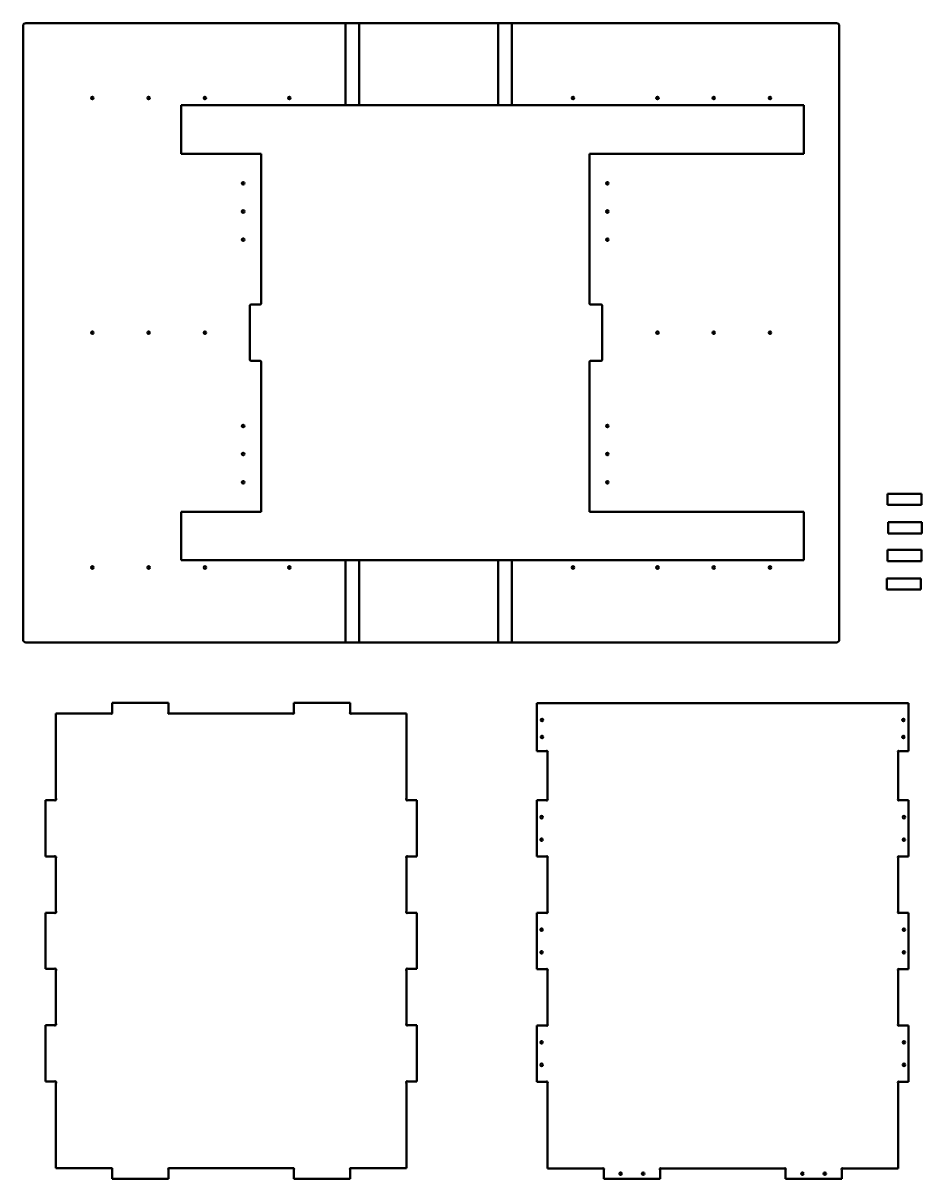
# Model space of a CAD drawing. Header units: millimetres. Extents: x 28 to 3776, y 77 to 2586.
# Drawn here: x 28 to 1625, y 125 to 2178 of the extents above; entities that cross this region are included whole.
import ezdxf

# ---------------------------------------------------------------- set-up
doc = ezdxf.new("R2010")
doc.units = ezdxf.units.MM
doc.layers.add('Visible (ISO)', color=7, linetype='Continuous', lineweight=50)

msp = doc.modelspace()

# ---------------------------------------------------------------- linework, layer by layer
at = {"layer": 'Visible (ISO)'}
for p, q in [((601, 2178), (33, 2178)), ((601, 2178), (625, 2178)), ((601, 2032), (601, 2178)), ((872, 2178), (625, 2178)), ((625, 2178), (625, 2032)), ((872, 2178), (896, 2178)), ((872, 2032), (872, 2178)), ((1473, 2178), (896, 2178)), ((896, 2178), (896, 2032)), ((28, 2173), (28, 1083)), ((1478, 1083), (1478, 2173)), ((309, 1946), (309, 2032)), ((309, 2032), (601, 2032)), ((625, 2032), (601, 2032)), ((625, 2032), (872, 2032)), ((896, 2032), (872, 2032)), ((896, 2032), (1415, 2032)), ((1415, 2032), (1415, 1946)), ((451, 1946), (309, 1946)), ((451, 1680), (451, 1946)), ((1415, 1946), (1034, 1946)), ((1034, 1946), (1034, 1680)), ((431, 1580), (431, 1676)), ((433, 1678), (449, 1678)), ((1036, 1678), (1055, 1678)), ((1057, 1676), (1057, 1580)), ((449, 1578), (433, 1578)), ((451, 1310), (451, 1576)), ((1034, 1576), (1034, 1310)), ((1055, 1578), (1036, 1578)), ((1563.9, 1342.1), (1623.9, 1342.1)), ((1563.9, 1342.1), (1563.9, 1322.1)), ((1623.9, 1342.1), (1623.9, 1322.1)), ((1563.9, 1322.1), (1623.9, 1322.1)), ((309, 1224), (309, 1310)), ((309, 1310), (451, 1310)), ((1034, 1310), (1415, 1310)), ((1415, 1310), (1415, 1224)), ((1564.7, 1291.3), (1624.7, 1291.3)), ((1564.7, 1291.3), (1564.7, 1271.3)), ((1624.7, 1291.3), (1624.7, 1271.3)), ((1564.7, 1271.3), (1624.7, 1271.3)), ((1563.8, 1242.3), (1623.8, 1242.3)), ((1563.8, 1242.3), (1563.8, 1222.3)), ((1623.8, 1242.3), (1623.8, 1222.3)), ((601, 1224), (309, 1224)), ((601, 1078), (601, 1224)), ((601, 1224), (625, 1224)), ((625, 1224), (625, 1078)), ((872, 1224), (625, 1224)), ((872, 1224), (896, 1224)), ((872, 1078), (872, 1224)), ((896, 1224), (896, 1078)), ((1415, 1224), (896, 1224)), ((1563.8, 1222.3), (1623.8, 1222.3)), ((1562.6, 1191.7), (1622.6, 1191.7)), ((1562.6, 1191.7), (1562.6, 1171.7)), ((1622.6, 1191.7), (1622.6, 1171.7)), ((1562.6, 1171.7), (1622.6, 1171.7)), ((33, 1078), (601, 1078)), ((625, 1078), (601, 1078)), ((625, 1078), (872, 1078)), ((896, 1078), (872, 1078)), ((896, 1078), (1473, 1078)), ((186.1, 970.4), (186.1, 954.1)), ((286.1, 970.4), (186.1, 970.4)), ((286.1, 954.1), (286.1, 970.4)), ((509, 970.4), (509, 954.1)), ((609, 970.4), (509, 970.4)), ((609, 954.1), (609, 970.4)), ((940.9, 970.1), (940.9, 885.1)), ((1600.9, 970.1), (940.9, 970.1)), ((1600.9, 885.1), (1600.9, 970.1)), ((183.8, 951.8), (86.1, 951.8)), ((86.1, 951.8), (86.1, 801.1)), ((506.7, 951.8), (288.3, 951.8)), ((709, 951.8), (611.2, 951.8)), ((709, 801.1), (709, 951.8)), ((940.9, 885.1), (957.2, 885.1)), ((959.5, 882.8), (959.5, 799.8)), ((1582.4, 799.8), (1582.4, 882.8)), ((1584.7, 885.1), (1600.9, 885.1)), ((67.5, 797.9), (67.5, 697.9)), ((82.9, 797.9), (67.5, 797.9)), ((727.5, 797.9), (712.1, 797.9)), ((727.5, 697.9), (727.5, 797.9)), ((957.2, 797.6), (940.9, 797.6)), ((940.9, 797.6), (940.9, 697.6)), ((1600.9, 797.6), (1584.6, 797.6)), ((1600.9, 697.6), (1600.9, 797.6)), ((67.5, 697.9), (82.9, 697.9)), ((86.1, 694.7), (86.1, 601.1)), ((709, 601.1), (709, 694.7)), ((712.1, 697.9), (727.5, 697.9)), ((940.9, 697.6), (957.2, 697.6)), ((959.5, 695.3), (959.5, 599.8)), ((1582.4, 599.8), (1582.4, 695.3)), ((1584.6, 697.6), (1600.9, 697.6)), ((67.5, 597.9), (67.5, 497.9)), ((82.9, 597.9), (67.5, 597.9)), ((727.5, 597.9), (712.1, 597.9)), ((727.5, 497.9), (727.5, 597.9)), ((957.2, 597.6), (940.9, 597.6)), ((940.9, 597.6), (940.9, 497.6)), ((1600.9, 597.6), (1584.6, 597.6)), ((1600.9, 497.6), (1600.9, 597.6)), ((67.5, 497.9), (82.9, 497.9)), ((86.1, 494.7), (86.1, 401.1)), ((709, 401.1), (709, 494.7)), ((712.1, 497.9), (727.5, 497.9)), ((940.9, 497.6), (957.2, 497.6)), ((959.5, 495.3), (959.5, 399.8)), ((1582.4, 399.8), (1582.4, 495.3)), ((1584.6, 497.6), (1600.9, 497.6)), ((67.5, 397.9), (67.5, 297.9)), ((82.9, 397.9), (67.5, 397.9)), ((727.5, 397.9), (712.1, 397.9)), ((727.5, 297.9), (727.5, 397.9)), ((957.2, 397.6), (940.9, 397.6)), ((940.9, 397.6), (940.9, 297.6)), ((1600.9, 397.6), (1584.6, 397.6)), ((1600.9, 297.6), (1600.9, 397.6)), ((67.5, 297.9), (82.9, 297.9)), ((86.1, 294.7), (86.1, 143.9)), ((709, 143.9), (709, 294.7)), ((712.1, 297.9), (727.5, 297.9)), ((940.9, 297.6), (957.2, 297.6)), ((959.5, 295.3), (959.5, 143.6)), ((1582.4, 143.6), (1582.4, 295.3)), ((1584.6, 297.6), (1600.9, 297.6)), ((86.1, 143.9), (183.8, 143.9)), ((288.3, 143.9), (506.7, 143.9)), ((611.2, 143.9), (709, 143.9)), ((186.1, 141.7), (186.1, 125.4)), ((186.1, 125.4), (286.1, 125.4)), ((286.1, 125.4), (286.1, 141.7)), ((509, 141.7), (509, 125.4)), ((509, 125.4), (609, 125.4)), ((609, 125.4), (609, 141.7)), ((959.5, 143.6), (1057.2, 143.6)), ((1059.5, 141.4), (1059.5, 125.1)), ((1059.5, 125.1), (1159.5, 125.1)), ((1159.5, 125.1), (1159.5, 141.4)), ((1161.8, 143.6), (1380.2, 143.6)), ((1382.5, 141.4), (1382.5, 125.1)), ((1382.5, 125.1), (1482.4, 125.1)), ((1482.4, 125.1), (1482.4, 141.4)), ((1484.7, 143.6), (1582.4, 143.6))]:
    msp.add_line(p, q, dxfattribs=at)
for centre in [(151, 2045), (251, 2045), (351, 2045), (501, 2045), (1005, 2045), (1155, 2045), (1255, 2045), (1355, 2045), (419, 1893.5), (1066, 1893.5), (419, 1843.5), (1066, 1843.5), (419, 1793.5), (1066, 1793.5), (151, 1628), (251, 1628), (351, 1628), (1155, 1628), (1255, 1628), (1355, 1628), (419, 1462.5), (1066, 1462.5), (419, 1412.5), (1066, 1412.5), (419, 1362.5), (1066, 1362.5), (151, 1211), (251, 1211), (351, 1211), (501, 1211), (1005, 1211), (1155, 1211), (1255, 1211), (1355, 1211), (949.9, 940.1), (1591.9, 940.1), (949.9, 910.1), (1591.9, 910.1), (949.1, 767.6), (1592.8, 767.6), (949.1, 727.6), (1592.8, 727.6), (949.1, 567.6), (1592.8, 567.6), (949.1, 527.6), (1592.8, 527.6), (949.1, 367.6), (1592.9, 367.6), (949.1, 327.6), (1592.9, 327.6), (1089.5, 134.4), (1129.5, 134.4), (1412.5, 134.4), (1452.4, 134.4)]:
    msp.add_circle(centre, 2.25, dxfattribs=at)
for centre, radius, start, end in [((33, 2173), 5, 90, 180), ((1473, 2173), 5, 0, 90), ((433, 1676), 2, 90, 180), ((449, 1680), 2, 270, 0), ((1036, 1680), 2, 180, 270), ((1055, 1676), 2, 0, 90), ((433, 1580), 2, 180, 270), ((449, 1576), 2, 0, 90), ((1036, 1576), 2, 90, 180), ((1055, 1580), 2, 270, 0), ((33, 1083), 5, 180, 270), ((1473, 1083), 5, 270, 0), ((184.9, 953), 1.6, 225, 45), ((287.2, 953), 1.6, 135, 315), ((507.8, 953), 1.6, 225, 45), ((610.1, 953), 1.6, 135, 315), ((958.4, 883.9), 1.6, 315, 135), ((1583.5, 883.9), 1.6, 45, 225), ((84.5, 799.5), 2.25, 225, 45), ((710.6, 799.5), 2.25, 135, 315), ((958.4, 798.7), 1.59, 225, 45), ((1583.5, 798.7), 1.59, 135, 315), ((84.5, 696.3), 2.25, 315, 135), ((710.6, 696.3), 2.25, 45, 225), ((958.4, 696.5), 1.59, 315, 135), ((1583.5, 696.5), 1.59, 45, 225), ((84.5, 599.5), 2.25, 225, 45), ((710.6, 599.5), 2.25, 135, 315), ((958.4, 598.7), 1.59, 225, 45), ((1583.5, 598.7), 1.59, 135, 315), ((84.5, 496.3), 2.25, 315, 135), ((710.6, 496.3), 2.25, 45, 225), ((958.4, 496.5), 1.59, 315, 135), ((1583.5, 496.5), 1.59, 45, 225), ((84.5, 399.5), 2.25, 225, 45), ((710.6, 399.5), 2.25, 135, 315), ((958.4, 398.7), 1.59, 225, 45), ((1583.5, 398.7), 1.59, 135, 315), ((84.5, 296.3), 2.25, 315, 135), ((710.6, 296.3), 2.25, 45, 225), ((958.4, 296.5), 1.59, 315, 135), ((1583.5, 296.5), 1.59, 45, 225), ((184.9, 142.8), 1.6, 315, 135), ((287.2, 142.8), 1.6, 45, 225), ((507.8, 142.8), 1.6, 315, 135), ((610.1, 142.8), 1.6, 45, 225), ((1058.4, 142.5), 1.6, 315, 135), ((1160.6, 142.5), 1.6, 45, 225), ((1381.4, 142.5), 1.6, 315, 135), ((1483.5, 142.5), 1.6, 45, 225)]:
    msp.add_arc(centre, radius, start, end, dxfattribs=at)

doc.saveas('drawing.dxf')
